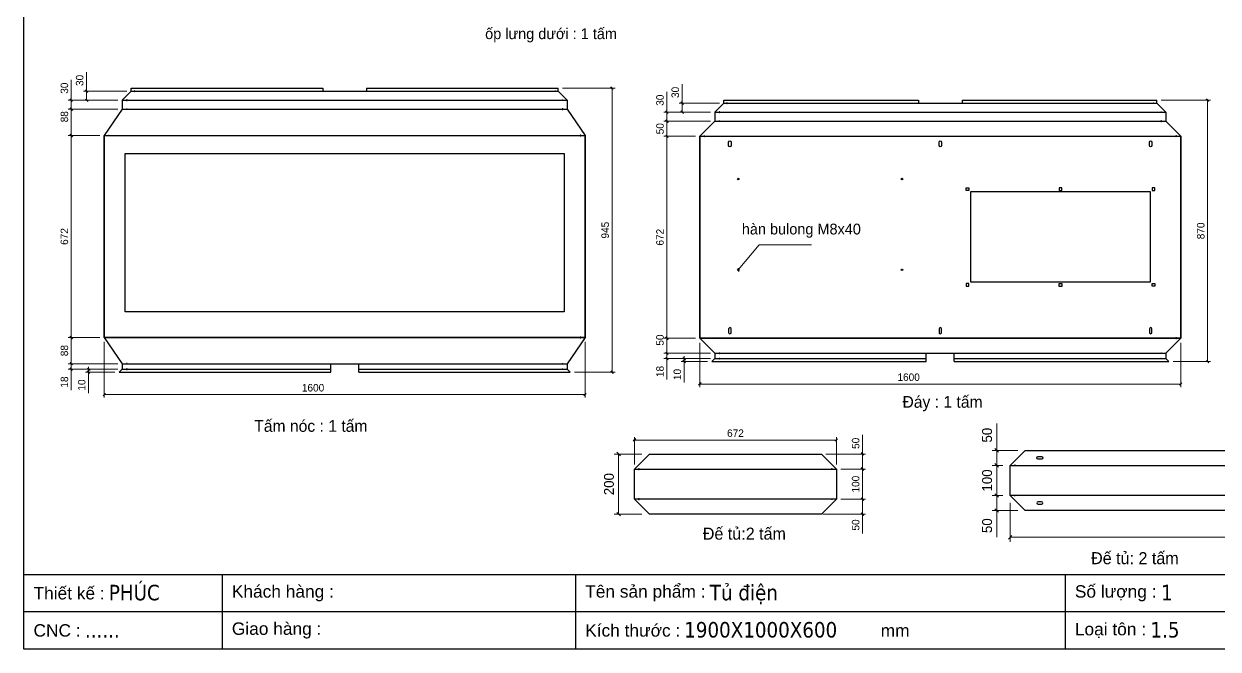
# Model space of a CAD drawing. Header units: millimetres. Extents: x 0 to 6126, y 0 to 4331.
# Drawn here: x 0 to 3974, y 0 to 2080 of the extents above; entities that cross this region are included whole.
import ezdxf
from ezdxf.enums import TextEntityAlignment as Align

# ---------------------------------------------------------------- set-up
doc = ezdxf.new("R2010")
doc.units = ezdxf.units.MM
doc.layers.add('CNC', color=7, linetype='Continuous')
doc.layers.add('DIM', color=253, linetype='Continuous')
doc.styles.add('Arial', font='arial.ttf')
doc.styles.add('Tahoma (Input Text)', font='tahoma.ttf')
doc.dimstyles.new('Dim-25', dxfattribs={"dimtxt": 25, "dimasz": 8, "dimexe": 10, "dimexo": 15, "dimgap": 10, "dimtad": 1, "dimdec": 0, "dimtxsty": 'Standard', "dimblk": 'OBLIQUE', "dimcen": 10, "dimclrd": 5, "dimclre": 5, "dimclrt": 3, "dimazin": 3, "dimtfac": 1, "dimtdec": 0, "dimtmove": 0, "dimatfit": 3, "dimldrblk": 'OBLIQUE', "dimlwd": 9, "dimlwe": 9})
doc.dimstyles.new('Dim-33', dxfattribs={"dimtxt": 33, "dimasz": 12, "dimexe": 15, "dimexo": 25, "dimgap": 15, "dimtad": 1, "dimdec": 0, "dimtxsty": 'Standard', "dimblk": 'OBLIQUE', "dimcen": 10, "dimclrd": 5, "dimclre": 5, "dimclrt": 3, "dimazin": 3, "dimtfac": 1, "dimtdec": 0, "dimtmove": 0, "dimatfit": 3, "dimldrblk": 'OPEN30', "dimlwd": 9, "dimlwe": 9})

# ---------------------------------------------------------------- blocks, each defined once
blk = doc.blocks.new('*D33')
at = {"color": 0, "linetype": 'ByBlock', "lineweight": -2}
for p, q in [((271.5, 850.7), (263.5, 842.7)), ((1863.5, 842.7), (1871.5, 850.7))]:
    blk.add_line(p, q, dxfattribs=at)
at = {"layer": 'Defpoints', "color": 0, "transparency": 16777216}
for p in [(267.5, 1036.9), (1867.5, 1036.9), (1867.5, 846.7)]:
    blk.add_point(p, dxfattribs=at)
at = {"layer": 'DIM', "color": 5, "lineweight": 9, "transparency": 16777216}
for p, q in [((267.5, 1021.9), (267.5, 836.7)), ((1867.5, 1021.9), (1867.5, 836.7)), ((267.5, 846.7), (1867.5, 846.7))]:
    blk.add_line(p, q, dxfattribs=at)
at = {"layer": 'DIM', "color": 3, "transparency": 16777216, "insert": (962.2, 869.4), "char_height": 25, "attachment_point": 5}
blk.add_mtext('1600', dxfattribs=at)
blk = doc.blocks.new('_Oblique')
at = {"color": 0, "linetype": 'ByBlock', "lineweight": -2}
blk.add_line((-0.5, -0.5), (0.5, 0.5), dxfattribs=at)
blk = doc.blocks.new('*D34')
at = {"color": 0, "linetype": 'ByBlock', "lineweight": -2}
for p, q in [((161.7, 1704.9), (153.7, 1712.9)), ((153.7, 1040.9), (161.7, 1032.9))]:
    blk.add_line(p, q, dxfattribs=at)
at = {"layer": 'Defpoints', "color": 0, "transparency": 16777216}
for p in [(267.5, 1708.9), (157.7, 1036.9), (267.5, 1036.9)]:
    blk.add_point(p, dxfattribs=at)
at = {"layer": 'DIM', "color": 5, "lineweight": 9, "transparency": 16777216}
for p, q in [((252.5, 1708.9), (147.7, 1708.9)), ((157.7, 1708.9), (157.7, 1036.9)), ((252.5, 1036.9), (147.7, 1036.9))]:
    blk.add_line(p, q, dxfattribs=at)
at = {"layer": 'DIM', "color": 3, "transparency": 16777216, "insert": (134.9, 1372.9), "char_height": 25, "attachment_point": 5, "rotation": 90}
blk.add_mtext('672', dxfattribs=at)
blk = doc.blocks.new('*D35')
at = {"color": 0, "linetype": 'ByBlock', "lineweight": -2}
for p, q in [((161.7, 1032.9), (153.7, 1040.9)), ((153.7, 953.4), (161.7, 945.4))]:
    blk.add_line(p, q, dxfattribs=at)
at = {"layer": 'Defpoints', "color": 0, "transparency": 16777216}
for p in [(267.5, 1036.9), (157.7, 949.4), (327.5, 949.4)]:
    blk.add_point(p, dxfattribs=at)
at = {"layer": 'DIM', "color": 5, "lineweight": 9, "transparency": 16777216}
for p, q in [((252.5, 1036.9), (147.7, 1036.9)), ((157.7, 1036.9), (157.7, 949.4)), ((312.5, 949.4), (147.7, 949.4))]:
    blk.add_line(p, q, dxfattribs=at)
at = {"layer": 'DIM', "color": 3, "transparency": 16777216, "insert": (134.9, 993.1), "char_height": 25, "attachment_point": 5, "rotation": 90}
blk.add_mtext('88', dxfattribs=at)
blk = doc.blocks.new('*D36')
at = {"color": 0, "linetype": 'ByBlock', "lineweight": -2}
for p, q in [((153.7, 953.4), (161.7, 945.4)), ((161.7, 927.4), (153.7, 935.4))]:
    blk.add_line(p, q, dxfattribs=at)
at = {"layer": 'Defpoints', "color": 0, "transparency": 16777216}
for p in [(157.7, 931.4), (327.5, 949.4), (327.5, 931.4)]:
    blk.add_point(p, dxfattribs=at)
at = {"layer": 'DIM', "color": 5, "lineweight": 9, "transparency": 16777216}
for p, q in [((157.7, 949.4), (157.7, 957.4)), ((312.5, 949.4), (147.7, 949.4)), ((312.5, 931.4), (147.7, 931.4)), ((157.7, 949.4), (157.7, 931.4)), ((157.7, 931.4), (157.7, 861.8))]:
    blk.add_line(p, q, dxfattribs=at)
at = {"layer": 'DIM', "color": 3, "transparency": 16777216, "insert": (134.9, 888.6), "char_height": 25, "attachment_point": 5, "rotation": 90}
blk.add_mtext('18', dxfattribs=at)
blk = doc.blocks.new('*D37')
at = {"color": 0, "linetype": 'ByBlock', "lineweight": -2}
for p, q in [((161.7, 1792.4), (153.7, 1800.4)), ((153.7, 1712.9), (161.7, 1704.9))]:
    blk.add_line(p, q, dxfattribs=at)
at = {"layer": 'Defpoints', "color": 0, "transparency": 16777216}
for p in [(157.7, 1796.4), (327.5, 1796.4), (267.5, 1708.9)]:
    blk.add_point(p, dxfattribs=at)
at = {"layer": 'DIM', "color": 5, "lineweight": 9, "transparency": 16777216}
for p, q in [((312.5, 1796.4), (147.7, 1796.4)), ((157.7, 1708.9), (157.7, 1796.4)), ((252.5, 1708.9), (147.7, 1708.9))]:
    blk.add_line(p, q, dxfattribs=at)
at = {"layer": 'DIM', "color": 3, "transparency": 16777216, "insert": (134.9, 1771.4), "char_height": 25, "attachment_point": 5, "rotation": 90}
blk.add_mtext('88', dxfattribs=at)
blk = doc.blocks.new('*D38')
at = {"color": 0, "linetype": 'ByBlock', "lineweight": -2}
for p, q in [((161.7, 1822.4), (153.7, 1830.4)), ((153.7, 1800.4), (161.7, 1792.4))]:
    blk.add_line(p, q, dxfattribs=at)
at = {"layer": 'Defpoints', "color": 0, "transparency": 16777216}
for p in [(157.7, 1826.4), (327.5, 1826.4), (327.5, 1796.4)]:
    blk.add_point(p, dxfattribs=at)
at = {"layer": 'DIM', "color": 5, "lineweight": 9, "transparency": 16777216}
for p, q in [((157.7, 1826.4), (157.7, 1894.1)), ((312.5, 1826.4), (147.7, 1826.4)), ((312.5, 1796.4), (147.7, 1796.4)), ((157.7, 1796.4), (157.7, 1826.4))]:
    blk.add_line(p, q, dxfattribs=at)
at = {"layer": 'DIM', "color": 3, "transparency": 16777216, "insert": (134.9, 1866.3), "char_height": 25, "attachment_point": 5, "rotation": 90}
blk.add_mtext('30', dxfattribs=at)
blk = doc.blocks.new('*D39')
at = {"color": 0, "linetype": 'ByBlock', "lineweight": -2}
for p, q in [((212.5, 1852.4), (204.5, 1860.4)), ((204.5, 1830.4), (212.5, 1822.4))]:
    blk.add_line(p, q, dxfattribs=at)
at = {"layer": 'Defpoints', "color": 0, "transparency": 16777216}
for p in [(208.5, 1856.4), (357.5, 1856.4), (327.5, 1826.4)]:
    blk.add_point(p, dxfattribs=at)
at = {"layer": 'DIM', "color": 5, "lineweight": 9, "transparency": 16777216}
for p, q in [((208.5, 1856.4), (208.5, 1920.1)), ((342.5, 1856.4), (198.5, 1856.4)), ((208.5, 1826.4), (208.5, 1856.4)), ((312.5, 1826.4), (198.5, 1826.4))]:
    blk.add_line(p, q, dxfattribs=at)
at = {"layer": 'DIM', "color": 3, "transparency": 16777216, "insert": (185.7, 1892.2), "char_height": 25, "attachment_point": 5, "rotation": 90}
blk.add_mtext('30', dxfattribs=at)
blk = doc.blocks.new('*D40')
at = {"color": 0, "linetype": 'ByBlock', "lineweight": -2}
for p, q in [((211.2, 935.4), (219.2, 927.4)), ((219.2, 917.4), (211.2, 925.4))]:
    blk.add_line(p, q, dxfattribs=at)
at = {"layer": 'Defpoints', "color": 0, "transparency": 16777216}
for p in [(215.2, 921.4), (317.5, 921.4), (327.5, 931.4)]:
    blk.add_point(p, dxfattribs=at)
at = {"layer": 'DIM', "color": 5, "lineweight": 9, "transparency": 16777216}
for p, q in [((312.5, 931.4), (205.2, 931.4)), ((302.5, 921.4), (205.2, 921.4)), ((215.2, 931.4), (215.2, 939.4)), ((215.2, 931.4), (215.2, 921.4)), ((215.2, 921.4), (215.2, 852))]:
    blk.add_line(p, q, dxfattribs=at)
at = {"layer": 'DIM', "color": 3, "transparency": 16777216, "insert": (192.5, 878.7), "char_height": 25, "attachment_point": 5, "rotation": 90}
blk.add_mtext('10', dxfattribs=at)
blk = doc.blocks.new('f3daunguoc')
at = {"layer": 'CNC', "color": 2, "lineweight": -3}
blk.add_circle((0, 0), 1.5, dxfattribs=at)
blk = doc.blocks.new('f2dauxuoi')
at = {"layer": 'CNC', "color": 2, "lineweight": -3}
blk.add_circle((0, 0), 1, dxfattribs=at)
blk = doc.blocks.new('*D41')
at = {"color": 0, "linetype": 'ByBlock', "lineweight": -2}
for p, q in [((1961, 1862.4), (1953, 1870.4)), ((1953, 925.4), (1961, 917.4))]:
    blk.add_line(p, q, dxfattribs=at)
at = {"layer": 'Defpoints', "color": 0, "ltscale": 3, "transparency": 16777216}
for p in [(1777.5, 1866.4), (1817.5, 921.4), (1957, 921.4)]:
    blk.add_point(p, dxfattribs=at)
at = {"layer": 'DIM', "color": 5, "lineweight": 9, "ltscale": 3, "transparency": 16777216}
for p, q in [((1792.5, 1866.4), (1967, 1866.4)), ((1957, 1866.4), (1957, 921.4)), ((1832.5, 921.4), (1967, 921.4))]:
    blk.add_line(p, q, dxfattribs=at)
at = {"layer": 'DIM', "color": 3, "ltscale": 3, "transparency": 16777216, "insert": (1934.3, 1393.9), "char_height": 25, "attachment_point": 5, "rotation": 90}
blk.add_mtext('945', dxfattribs=at)
blk = doc.blocks.new('*D42')
at = {"color": 0, "linetype": 'ByBlock', "lineweight": -2}
for p, q in [((2253.3, 885.8), (2245.3, 877.8)), ((3845.3, 877.8), (3853.3, 885.8))]:
    blk.add_line(p, q, dxfattribs=at)
at = {"layer": 'Defpoints', "color": 0, "transparency": 16777216}
for p in [(2249.3, 1034.5), (3849.3, 1034.5), (3849.3, 881.8)]:
    blk.add_point(p, dxfattribs=at)
at = {"layer": 'DIM', "color": 5, "lineweight": 9, "transparency": 16777216}
for p, q in [((2249.3, 1019.5), (2249.3, 871.8)), ((3849.3, 1019.5), (3849.3, 871.8)), ((2249.3, 881.8), (3849.3, 881.8))]:
    blk.add_line(p, q, dxfattribs=at)
at = {"layer": 'DIM', "color": 3, "transparency": 16777216, "insert": (2944, 904.5), "char_height": 25, "attachment_point": 5}
blk.add_mtext('1600', dxfattribs=at)
blk = doc.blocks.new('*D43')
at = {"color": 0, "linetype": 'ByBlock', "lineweight": -2}
for p, q in [((2143.5, 1702.5), (2135.5, 1710.5)), ((2135.5, 1038.5), (2143.5, 1030.5))]:
    blk.add_line(p, q, dxfattribs=at)
at = {"layer": 'Defpoints', "color": 0, "transparency": 16777216}
for p in [(2249.3, 1706.5), (2139.5, 1034.5), (2249.3, 1034.5)]:
    blk.add_point(p, dxfattribs=at)
at = {"layer": 'DIM', "color": 5, "lineweight": 9, "transparency": 16777216}
for p, q in [((2234.3, 1706.5), (2129.5, 1706.5)), ((2139.5, 1706.5), (2139.5, 1034.5)), ((2234.3, 1034.5), (2129.5, 1034.5))]:
    blk.add_line(p, q, dxfattribs=at)
at = {"layer": 'DIM', "color": 3, "transparency": 16777216, "insert": (2116.7, 1370.5), "char_height": 25, "attachment_point": 5, "rotation": 90}
blk.add_mtext('672', dxfattribs=at)
blk = doc.blocks.new('*D44')
at = {"color": 0, "linetype": 'ByBlock', "lineweight": -2}
for p, q in [((2143.5, 1030.5), (2135.5, 1038.5)), ((2135.5, 988.5), (2143.5, 980.5))]:
    blk.add_line(p, q, dxfattribs=at)
at = {"layer": 'Defpoints', "color": 0, "transparency": 16777216}
for p in [(2249.3, 1034.5), (2139.5, 984.5), (2299.3, 984.5)]:
    blk.add_point(p, dxfattribs=at)
at = {"layer": 'DIM', "color": 5, "lineweight": 9, "transparency": 16777216}
for p, q in [((2234.3, 1034.5), (2129.5, 1034.5)), ((2139.5, 1034.5), (2139.5, 984.5)), ((2284.3, 984.5), (2129.5, 984.5))]:
    blk.add_line(p, q, dxfattribs=at)
at = {"layer": 'DIM', "color": 3, "transparency": 16777216, "insert": (2116.7, 1028.2), "char_height": 25, "attachment_point": 5, "rotation": 90}
blk.add_mtext('50', dxfattribs=at)
blk = doc.blocks.new('*D45')
at = {"color": 0, "linetype": 'ByBlock', "lineweight": -2}
for p, q in [((2135.5, 988.5), (2143.5, 980.5)), ((2143.5, 962.5), (2135.5, 970.5))]:
    blk.add_line(p, q, dxfattribs=at)
at = {"layer": 'Defpoints', "color": 0, "transparency": 16777216}
for p in [(2139.5, 966.5), (2299.3, 984.5), (2299.3, 966.5)]:
    blk.add_point(p, dxfattribs=at)
at = {"layer": 'DIM', "color": 5, "lineweight": 9, "transparency": 16777216}
for p, q in [((2284.3, 984.5), (2129.5, 984.5)), ((2284.3, 966.5), (2129.5, 966.5)), ((2139.5, 984.5), (2139.5, 992.5)), ((2139.5, 984.5), (2139.5, 966.5)), ((2139.5, 966.5), (2139.5, 897))]:
    blk.add_line(p, q, dxfattribs=at)
at = {"layer": 'DIM', "color": 3, "transparency": 16777216, "insert": (2116.7, 923.7), "char_height": 25, "attachment_point": 5, "rotation": 90}
blk.add_mtext('18', dxfattribs=at)
blk = doc.blocks.new('*D46')
at = {"color": 0, "linetype": 'ByBlock', "lineweight": -2}
for p, q in [((2143.5, 1752.5), (2135.5, 1760.5)), ((2135.5, 1710.5), (2143.5, 1702.5))]:
    blk.add_line(p, q, dxfattribs=at)
at = {"layer": 'Defpoints', "color": 0, "transparency": 16777216}
for p in [(2139.5, 1756.5), (2299.3, 1756.5), (2249.3, 1706.5)]:
    blk.add_point(p, dxfattribs=at)
at = {"layer": 'DIM', "color": 5, "lineweight": 9, "transparency": 16777216}
for p, q in [((2284.3, 1756.5), (2129.5, 1756.5)), ((2139.5, 1706.5), (2139.5, 1756.5)), ((2234.3, 1706.5), (2129.5, 1706.5))]:
    blk.add_line(p, q, dxfattribs=at)
at = {"layer": 'DIM', "color": 3, "transparency": 16777216, "insert": (2116.7, 1731.5), "char_height": 25, "attachment_point": 5, "rotation": 90}
blk.add_mtext('50', dxfattribs=at)
blk = doc.blocks.new('*D47')
at = {"color": 0, "linetype": 'ByBlock', "lineweight": -2}
for p, q in [((2143.5, 1782.5), (2135.5, 1790.5)), ((2135.5, 1760.5), (2143.5, 1752.5))]:
    blk.add_line(p, q, dxfattribs=at)
at = {"layer": 'Defpoints', "color": 0, "transparency": 16777216}
for p in [(2139.5, 1786.5), (2299.3, 1786.5), (2299.3, 1756.5)]:
    blk.add_point(p, dxfattribs=at)
at = {"layer": 'DIM', "color": 5, "lineweight": 9, "transparency": 16777216}
for p, q in [((2139.5, 1786.5), (2139.5, 1854.2)), ((2284.3, 1786.5), (2129.5, 1786.5)), ((2284.3, 1756.5), (2129.5, 1756.5)), ((2139.5, 1756.5), (2139.5, 1786.5))]:
    blk.add_line(p, q, dxfattribs=at)
at = {"layer": 'DIM', "color": 3, "transparency": 16777216, "insert": (2116.7, 1826.4), "char_height": 25, "attachment_point": 5, "rotation": 90}
blk.add_mtext('30', dxfattribs=at)
blk = doc.blocks.new('*D48')
at = {"color": 0, "linetype": 'ByBlock', "lineweight": -2}
for p, q in [((2194.3, 1812.5), (2186.3, 1820.5)), ((2186.3, 1790.5), (2194.3, 1782.5))]:
    blk.add_line(p, q, dxfattribs=at)
at = {"layer": 'Defpoints', "color": 0, "transparency": 16777216}
for p in [(2190.3, 1816.5), (2329.3, 1816.5), (2299.3, 1786.5)]:
    blk.add_point(p, dxfattribs=at)
at = {"layer": 'DIM', "color": 5, "lineweight": 9, "transparency": 16777216}
for p, q in [((2190.3, 1816.5), (2190.3, 1880.2)), ((2314.3, 1816.5), (2180.3, 1816.5)), ((2190.3, 1786.5), (2190.3, 1816.5)), ((2284.3, 1786.5), (2180.3, 1786.5))]:
    blk.add_line(p, q, dxfattribs=at)
at = {"layer": 'DIM', "color": 3, "transparency": 16777216, "insert": (2167.5, 1852.3), "char_height": 25, "attachment_point": 5, "rotation": 90}
blk.add_mtext('30', dxfattribs=at)
blk = doc.blocks.new('*D49')
at = {"color": 0, "linetype": 'ByBlock', "lineweight": -2}
for p, q in [((2193, 970.5), (2201, 962.5)), ((2201, 952.5), (2193, 960.5))]:
    blk.add_line(p, q, dxfattribs=at)
at = {"layer": 'Defpoints', "color": 0, "transparency": 16777216}
for p in [(2197, 956.5), (2289.3, 956.5), (2299.3, 966.5)]:
    blk.add_point(p, dxfattribs=at)
at = {"layer": 'DIM', "color": 5, "lineweight": 9, "transparency": 16777216}
for p, q in [((2284.3, 966.5), (2187, 966.5)), ((2274.3, 956.5), (2187, 956.5)), ((2197, 966.5), (2197, 974.5)), ((2197, 966.5), (2197, 956.5)), ((2197, 956.5), (2197, 887.1))]:
    blk.add_line(p, q, dxfattribs=at)
at = {"layer": 'DIM', "color": 3, "transparency": 16777216, "insert": (2174.3, 913.8), "char_height": 25, "attachment_point": 5, "rotation": 90}
blk.add_mtext('10', dxfattribs=at)
blk = doc.blocks.new('*D50')
at = {"color": 0, "linetype": 'ByBlock', "lineweight": -2}
for p, q in [((3942.8, 1822.5), (3934.8, 1830.5)), ((3934.8, 960.5), (3942.8, 952.5))]:
    blk.add_line(p, q, dxfattribs=at)
at = {"layer": 'Defpoints', "color": 0, "ltscale": 3, "transparency": 16777216}
for p in [(3769.3, 1826.5), (3809.3, 956.5), (3938.8, 956.5)]:
    blk.add_point(p, dxfattribs=at)
at = {"layer": 'DIM', "color": 5, "lineweight": 9, "ltscale": 3, "transparency": 16777216}
for p, q in [((3784.3, 1826.5), (3948.8, 1826.5)), ((3938.8, 1826.5), (3938.8, 956.5)), ((3824.3, 956.5), (3948.8, 956.5))]:
    blk.add_line(p, q, dxfattribs=at)
at = {"layer": 'DIM', "color": 3, "ltscale": 3, "transparency": 16777216, "insert": (3916.1, 1391.5), "char_height": 25, "attachment_point": 5, "rotation": 90}
blk.add_mtext('870', dxfattribs=at)
blk = doc.blocks.new('*D78')
at = {"color": 0, "linetype": 'ByBlock', "lineweight": -2}
for p, q in [((1984.9, 642.9), (1972.9, 654.9)), ((1972.9, 454.9), (1984.9, 442.9))]:
    blk.add_line(p, q, dxfattribs=at)
at = {"layer": 'Defpoints', "color": 0, "transparency": 16777216}
for p in [(1978.9, 648.9), (2081.7, 648.9), (2081.7, 448.9)]:
    blk.add_point(p, dxfattribs=at)
at = {"layer": 'DIM', "color": 5, "lineweight": 9, "transparency": 16777216}
for p, q in [((2056.7, 648.9), (1963.9, 648.9)), ((1978.9, 448.9), (1978.9, 648.9)), ((2056.7, 448.9), (1963.9, 448.9))]:
    blk.add_line(p, q, dxfattribs=at)
at = {"layer": 'DIM', "color": 3, "transparency": 16777216, "insert": (1947, 548.9), "char_height": 33, "attachment_point": 5, "rotation": 90}
blk.add_mtext('200', dxfattribs=at)
blk = doc.blocks.new('_Open30')
at = {"color": 0, "linetype": 'ByBlock', "lineweight": -2}
for p, q in [((-1, 0.27), (0, 0)), ((0, 0), (-1, -0.27)), ((0, 0), (-1, 0))]:
    blk.add_line(p, q, dxfattribs=at)
blk = doc.blocks.new('*D80')
at = {"color": 0, "linetype": 'ByBlock', "lineweight": -2}
for p, q in [((3287.9, 378.2), (3275.9, 366.2)), ((4872.9, 366.2), (4884.9, 378.2))]:
    blk.add_line(p, q, dxfattribs=at)
at = {"layer": 'Defpoints', "color": 0, "transparency": 16777216}
for p in [(3281.9, 511.2), (4878.9, 511.2), (4878.9, 372.2)]:
    blk.add_point(p, dxfattribs=at)
at = {"layer": 'DIM', "color": 5, "lineweight": 9, "transparency": 16777216}
for p, q in [((3281.9, 486.2), (3281.9, 357.2)), ((4878.9, 486.2), (4878.9, 357.2)), ((3281.9, 372.2), (4878.9, 372.2))]:
    blk.add_line(p, q, dxfattribs=at)
at = {"layer": 'DIM', "color": 3, "transparency": 16777216, "insert": (4280.4, 404), "char_height": 33, "attachment_point": 5}
blk.add_mtext('1597', dxfattribs=at)
blk = doc.blocks.new('*D81')
at = {"color": 0, "linetype": 'ByBlock', "lineweight": -2}
for p, q in [((3242.9, 605.2), (3230.9, 617.2)), ((3230.9, 517.2), (3242.9, 505.2))]:
    blk.add_line(p, q, dxfattribs=at)
at = {"layer": 'Defpoints', "color": 0, "transparency": 16777216}
for p in [(3281.9, 611.2), (3236.9, 511.2), (3281.9, 511.2)]:
    blk.add_point(p, dxfattribs=at)
at = {"layer": 'DIM', "color": 5, "lineweight": 9, "transparency": 16777216}
for p, q in [((3256.9, 611.2), (3221.9, 611.2)), ((3236.9, 611.2), (3236.9, 511.2)), ((3256.9, 511.2), (3221.9, 511.2))]:
    blk.add_line(p, q, dxfattribs=at)
at = {"layer": 'DIM', "color": 3, "transparency": 16777216, "insert": (3205.1, 561.2), "char_height": 33, "attachment_point": 5, "rotation": 90}
blk.add_mtext('100', dxfattribs=at)
blk = doc.blocks.new('*D82')
at = {"color": 0, "linetype": 'ByBlock', "lineweight": -2}
for p, q in [((3242.9, 655.2), (3230.9, 667.2)), ((3230.9, 617.2), (3242.9, 605.2))]:
    blk.add_line(p, q, dxfattribs=at)
at = {"layer": 'Defpoints', "color": 0, "transparency": 16777216}
for p in [(3236.9, 661.2), (3331.9, 661.2), (3281.9, 611.2)]:
    blk.add_point(p, dxfattribs=at)
at = {"layer": 'DIM', "color": 5, "lineweight": 9, "transparency": 16777216}
for p, q in [((3236.9, 661.2), (3236.9, 750.4)), ((3306.9, 661.2), (3221.9, 661.2)), ((3236.9, 611.2), (3236.9, 661.2)), ((3256.9, 611.2), (3221.9, 611.2))]:
    blk.add_line(p, q, dxfattribs=at)
at = {"layer": 'DIM', "color": 3, "transparency": 16777216, "insert": (3205.1, 711.8), "char_height": 33, "attachment_point": 5, "rotation": 90}
blk.add_mtext('50', dxfattribs=at)
blk = doc.blocks.new('*D83')
at = {"color": 0, "linetype": 'ByBlock', "lineweight": -2}
for p, q in [((3242.9, 505.2), (3230.9, 517.2)), ((3230.9, 467.2), (3242.9, 455.2))]:
    blk.add_line(p, q, dxfattribs=at)
at = {"layer": 'Defpoints', "color": 0, "transparency": 16777216}
for p in [(3281.9, 511.2), (3236.9, 461.2), (3331.9, 461.2)]:
    blk.add_point(p, dxfattribs=at)
at = {"layer": 'DIM', "color": 5, "lineweight": 9, "transparency": 16777216}
for p, q in [((3256.9, 511.2), (3221.9, 511.2)), ((3236.9, 511.2), (3236.9, 461.2)), ((3306.9, 461.2), (3221.9, 461.2)), ((3236.9, 461.2), (3236.9, 372.1))]:
    blk.add_line(p, q, dxfattribs=at)
at = {"layer": 'DIM', "color": 3, "transparency": 16777216, "insert": (3205.1, 410.7), "char_height": 33, "attachment_point": 5, "rotation": 90}
blk.add_mtext('50', dxfattribs=at)
blk = doc.blocks.new('ovan8.5x20')
at = {"layer": 'CNC', "color": 2, "lineweight": -3}
for p, q in [((5.7, 4.2), (-5.8, 4.2)), ((-5.8, -4.2), (5.7, -4.2))]:
    blk.add_line(p, q, dxfattribs=at)
for centre, start, end in [((-5.8, 0), 90, 270), ((5.7, 0), 270, 90)]:
    blk.add_arc(centre, 4.25, start, end, dxfattribs=at)
blk = doc.blocks.new('*D84')
at = {"color": 0, "linetype": 'ByBlock', "lineweight": -2}
for p, q in [((2035.7, 699.4), (2027.7, 691.4)), ((2699.7, 691.4), (2707.7, 699.4))]:
    blk.add_line(p, q, dxfattribs=at)
at = {"layer": 'Defpoints', "color": 0, "ltscale": 3, "transparency": 16777216}
for p in [(2703.7, 695.4), (2031.7, 598.9), (2703.7, 598.9)]:
    blk.add_point(p, dxfattribs=at)
at = {"layer": 'DIM', "color": 5, "lineweight": 9, "ltscale": 3, "transparency": 16777216}
for p, q in [((2031.7, 613.9), (2031.7, 705.4)), ((2031.7, 695.4), (2703.7, 695.4)), ((2703.7, 613.9), (2703.7, 705.4))]:
    blk.add_line(p, q, dxfattribs=at)
at = {"layer": 'DIM', "color": 3, "ltscale": 3, "transparency": 16777216, "insert": (2367.7, 718.2), "char_height": 25, "attachment_point": 5}
blk.add_mtext('672', dxfattribs=at)
blk = doc.blocks.new('*D85')
at = {"color": 0, "linetype": 'ByBlock', "lineweight": -2}
for p, q in [((2794.5, 644.9), (2786.5, 652.9)), ((2786.5, 602.9), (2794.5, 594.9))]:
    blk.add_line(p, q, dxfattribs=at)
at = {"layer": 'Defpoints', "color": 0, "ltscale": 3, "transparency": 16777216}
for p in [(2653.7, 648.9), (2790.5, 648.9), (2703.7, 598.9)]:
    blk.add_point(p, dxfattribs=at)
at = {"layer": 'DIM', "color": 5, "lineweight": 9, "ltscale": 3, "transparency": 16777216}
for p, q in [((2790.5, 648.9), (2790.5, 712.6)), ((2668.7, 648.9), (2800.5, 648.9)), ((2790.5, 598.9), (2790.5, 648.9)), ((2718.7, 598.9), (2800.5, 598.9))]:
    blk.add_line(p, q, dxfattribs=at)
at = {"layer": 'DIM', "color": 3, "ltscale": 3, "transparency": 16777216, "insert": (2767.7, 684.7), "char_height": 25, "attachment_point": 5, "rotation": 90}
blk.add_mtext('50', dxfattribs=at)
blk = doc.blocks.new('*D86')
at = {"color": 0, "linetype": 'ByBlock', "lineweight": -2}
for p, q in [((2794.5, 594.9), (2786.5, 602.9)), ((2786.5, 502.9), (2794.5, 494.9))]:
    blk.add_line(p, q, dxfattribs=at)
at = {"layer": 'Defpoints', "color": 0, "ltscale": 3, "transparency": 16777216}
for p in [(2703.7, 598.9), (2790.5, 598.9), (2703.7, 498.9)]:
    blk.add_point(p, dxfattribs=at)
at = {"layer": 'DIM', "color": 5, "lineweight": 9, "ltscale": 3, "transparency": 16777216}
for p, q in [((2718.7, 598.9), (2800.5, 598.9)), ((2790.5, 498.9), (2790.5, 598.9)), ((2718.7, 498.9), (2800.5, 498.9))]:
    blk.add_line(p, q, dxfattribs=at)
at = {"layer": 'DIM', "color": 3, "ltscale": 3, "transparency": 16777216, "insert": (2767.7, 548.9), "char_height": 25, "attachment_point": 5, "rotation": 90}
blk.add_mtext('100', dxfattribs=at)
blk = doc.blocks.new('*D87')
at = {"color": 0, "linetype": 'ByBlock', "lineweight": -2}
for p, q in [((2794.5, 494.9), (2786.5, 502.9)), ((2786.5, 452.9), (2794.5, 444.9))]:
    blk.add_line(p, q, dxfattribs=at)
at = {"layer": 'Defpoints', "color": 0, "ltscale": 3, "transparency": 16777216}
for p in [(2703.7, 498.9), (2643.6, 448.9), (2790.5, 448.9)]:
    blk.add_point(p, dxfattribs=at)
at = {"layer": 'DIM', "color": 5, "lineweight": 9, "ltscale": 3, "transparency": 16777216}
for p, q in [((2718.7, 498.9), (2800.5, 498.9)), ((2790.5, 498.9), (2790.5, 448.9)), ((2658.6, 448.9), (2800.5, 448.9)), ((2790.5, 448.9), (2790.5, 385.1))]:
    blk.add_line(p, q, dxfattribs=at)
at = {"layer": 'DIM', "color": 3, "ltscale": 3, "transparency": 16777216, "insert": (2767.7, 413), "char_height": 25, "attachment_point": 5, "rotation": 90}
blk.add_mtext('50', dxfattribs=at)
blk = doc.blocks.new('khungtenAsean2')
at = {"color": 7}
for p, q in [((2970, -1980), (0, -1980)), ((320, -1980), (320, -2100)), ((890, -1980), (890, -2100)), ((1680, -1980), (1680, -2100)), ((2020, -2040), (0, -2040))]:
    blk.add_line(p, q, dxfattribs=at)
blk.add_lwpolyline([(0, 0), (2970, 0), (2970, -2100), (0, -2100)], close=True, dxfattribs=at)
at = {"color": 2, "char_height": 20, "width": 917.634, "attachment_point": 4, "style": 'Arial'}
for s, insert in [('  Thiết kế :', (0, -2010)), ('  Khách hàng :', (320, -2010)), ('  Tên sản phẩm :', (890, -2010)), ('  Số lượng :', (1680, -2010)), ('  CNC :', (0, -2070)), ('  Giao hàng :', (320, -2070)), ('  Kích thước :', (890, -2070)), ('  Loại tôn :', (1680, -2070)), ('mm', (1382.3, -2070))]:
    blk.add_mtext(s, dxfattribs=dict(at, insert=insert))
at = {"color": 1, "style": 'Tahoma (Input Text)', "flags": 8}
for tag, p in [('#01', (137.1, -2021.3)), ('#03', (506.6, -2019.3)), ('#05', (1106.6, -2021.3)), ('#07', (1834.7, -2021.3)), ('#09', (2146.7, -2021.3)), ('#02', (98.5, -2081.3)), ('#04', (486.1, -2081.3)), ('#06', (1065.3, -2081.3)), ('#08', (1817.4, -2081.3)), ('#10', (2146.7, -2081.3))]:
    blk.add_attdef(tag, p, '', height=25, dxfattribs=at)
blk.add_attdef('#11', text='', height=25, dxfattribs=at).set_placement((2915, -2067.3), align=Align.CENTER)

msp = doc.modelspace()

# ---------------------------------------------------------------- linework, layer by layer
at = {"color": 7}
for p, q in [((327.5, 1826.4), (357.5, 1856.4)), ((357.5, 1866.4), (994.5, 1866.4)), ((357.5, 1856.4), (1777.5, 1856.4)), ((1140.5, 1866.4), (1777.5, 1866.4)), ((1807.5, 1826.4), (1777.5, 1856.4)), ((327.5, 1796.4), (267.5, 1708.9)), ((327.5, 1826.4), (1807.5, 1826.4)), ((327.5, 1796.4), (1807.5, 1796.4)), ((1807.5, 1796.4), (1867.5, 1708.9)), ((2299.3, 1786.5), (2329.3, 1816.5)), ((2329.3, 1826.5), (2976.3, 1826.5)), ((2329.3, 1816.5), (3769.3, 1816.5)), ((3122.3, 1826.5), (3769.3, 1826.5)), ((3799.3, 1786.5), (3769.3, 1816.5)), ((2299.3, 1756.5), (2249.3, 1706.5)), ((2299.3, 1786.5), (3799.3, 1786.5)), ((2299.3, 1756.5), (3799.3, 1756.5)), ((3799.3, 1756.5), (3849.3, 1706.5)), ((267.5, 1708.9), (1867.5, 1708.9)), ((2249.3, 1706.5), (3849.3, 1706.5)), ((267.5, 1036.9), (1867.5, 1036.9)), ((267.5, 1036.9), (327.5, 949.4)), ((1867.5, 1036.9), (1807.5, 949.4)), ((2249.3, 1034.5), (3849.3, 1034.5)), ((2249.3, 1034.5), (2299.3, 984.5)), ((3849.3, 1034.5), (3799.3, 984.5)), ((2299.3, 966.5), (2289.3, 956.5)), ((2289.3, 956.5), (3002.8, 956.5)), ((2299.3, 984.5), (2299.3, 966.5)), ((2299.3, 984.5), (3799.3, 984.5)), ((2299.3, 966.5), (3002.8, 966.5)), ((3095.8, 966.5), (3799.3, 966.5)), ((3095.8, 956.5), (3809.3, 956.5)), ((3799.3, 984.5), (3799.3, 966.5)), ((3799.3, 966.5), (3809.3, 956.5)), ((327.5, 931.4), (317.5, 921.4)), ((317.5, 921.4), (1021, 921.4)), ((327.5, 949.4), (327.5, 931.4)), ((327.5, 949.4), (1807.5, 949.4)), ((327.5, 931.4), (1021, 931.4)), ((1114, 931.4), (1807.5, 931.4)), ((1114, 921.4), (1817.5, 921.4)), ((1807.5, 949.4), (1807.5, 931.4)), ((1807.5, 931.4), (1817.5, 921.4)), ((2031.7, 598.9), (2081.7, 648.9)), ((2081.7, 648.9), (2653.7, 648.9)), ((2703.7, 598.9), (2653.7, 648.9)), ((3281.9, 611.2), (3331.9, 661.2)), ((3331.9, 661.2), (4828.9, 661.2)), ((2031.7, 498.9), (2031.7, 598.9)), ((2031.7, 598.9), (2703.7, 598.9)), ((2703.7, 598.9), (2703.7, 498.9)), ((3281.9, 611.2), (4878.9, 611.2)), ((3281.9, 511.2), (3281.9, 611.2)), ((2703.7, 498.9), (2031.7, 498.9)), ((2081.7, 448.9), (2031.7, 498.9)), ((2703.7, 498.9), (2653.7, 448.9)), ((4878.9, 511.2), (3281.9, 511.2)), ((3281.9, 511.2), (3331.9, 461.2)), ((2653.7, 448.9), (2081.7, 448.9)), ((4828.9, 461.2), (3331.9, 461.2))]:
    msp.add_line(p, q, dxfattribs=at)
at = {"color": 7, "ltscale": 3}
for p, q in [((357.5, 1856.4), (357.5, 1866.4)), ((1777.5, 1856.4), (1777.5, 1866.4)), ((2329.3, 1816.5), (2329.3, 1826.5)), ((3769.3, 1816.5), (3769.3, 1826.5)), ((3002.8, 956.5), (3002.8, 984.5)), ((3095.8, 956.5), (3095.8, 984.5)), ((1021, 921.4), (1021, 949.4)), ((1114, 921.4), (1114, 949.4))]:
    msp.add_line(p, q, dxfattribs=at)
for points in [[(994.5, 1866.4), (994.5, 1856.4)], [(1140.5, 1866.4), (1140.5, 1856.4)], [(2976.3, 1826.5), (2976.3, 1816.5)], [(3122.3, 1826.5), (3122.3, 1816.5)]]:
    msp.add_lwpolyline(points, dxfattribs=at)
at = {"color": 7}
for points in [[(327.5, 1826.4), (327.5, 1796.4)], [(1807.5, 1826.4), (1807.5, 1796.4)], [(2299.3, 1786.5), (2299.3, 1756.5)], [(3799.3, 1786.5), (3799.3, 1756.5)], [(267.5, 1708.9), (267.5, 1036.9)], [(1867.5, 1036.9), (1867.5, 1708.9)], [(1867.5, 1708.9), (1867.5, 1036.9)], [(2249.3, 1706.5), (2249.3, 1034.5)], [(3849.3, 1034.5), (3849.3, 1706.5)], [(3849.3, 1706.5), (3849.3, 1034.5)]]:
    msp.add_lwpolyline(points, dxfattribs=at)
at = {"color": 7, "ltscale": 3}
for points in [[(267.5, 1708.9), (1867.5, 1708.9), (1867.5, 1036.9), (267.5, 1036.9)], [(2249.3, 1706.5), (3849.3, 1706.5), (3849.3, 1034.5), (2249.3, 1034.5)]]:
    msp.add_lwpolyline(points, close=True, dxfattribs=at)
at = {"color": 2, "ltscale": 3}
for points in [[(337.5, 1648.9), (1797.5, 1648.9), (1797.5, 1121.9), (337.5, 1121.9)], [(3749.3, 1521.5), (3149.3, 1521.5), (3149.3, 1221.5), (3749.3, 1221.5)]]:
    msp.add_lwpolyline(points, close=True, dxfattribs=at)
at = {"color": 2}
for points in [[(3144.5, 1526.2), (3135.5, 1526.2), (3135.5, 1535.2), (3144.5, 1535.2)], [(3444.8, 1525.5), (3453.8, 1525.5), (3453.8, 1534.5), (3444.8, 1534.5)], [(3754, 1526.2), (3763, 1526.2), (3763, 1535.2), (3754, 1535.2)], [(3144.5, 1216.7), (3135.5, 1216.7), (3135.5, 1207.7), (3144.5, 1207.7)], [(3444.8, 1216), (3453.8, 1216), (3453.8, 1207), (3444.8, 1207)], [(3754, 1216.7), (3763, 1216.7), (3763, 1207.7), (3754, 1207.7)]]:
    msp.add_lwpolyline(points, close=True, dxfattribs=at)
at = {"color": 2, "ltscale": 3}
for centre in [(2377, 1563.9), (2922, 1563.9), (2377, 1261.9), (2922, 1261.9)]:
    msp.add_circle(centre, 2.5, dxfattribs=at)

# ---------------------------------------------------------------- block references
at = {"color": 7}
ref = msp.add_blockref('khungtenAsean2', (0, 4331.3), dxfattribs=dict(at, xscale=2.0625, yscale=2.0625, zscale=2.0625))
ref.add_attrib('#08', '1.5', (3748.5, 38.6), dxfattribs={"color": 1, "height": 51.56, "style": 'Tahoma (Input Text)'})
ref.add_attrib('#07', '1', (3784, 162.4), dxfattribs={"color": 1, "height": 51.6, "style": 'Tahoma (Input Text)'})
ref.add_attrib('#06', '1900X1000X600', (2197.2, 38.6), dxfattribs={"color": 1, "height": 51.562, "style": 'Tahoma (Input Text)'})
ref.add_attrib('#05', 'Tủ điện', (2282.4, 162.4), dxfattribs={"color": 1, "height": 51.56, "style": 'Tahoma (Input Text)'})
ref.add_attrib('#02', '......', (203.1, 38.6), dxfattribs={"color": 1, "height": 51.56, "style": 'Tahoma (Input Text)'})
ref.add_attrib('#01', 'PHÚC', (282.7, 162.4), dxfattribs={"color": 1, "height": 51.56, "style": 'Tahoma (Input Text)'})
at = {"lineweight": -3, "xscale": -1}
for name, p, rotation in [('f2dauxuoi', (367.5, 1856.4), 90), ('f2dauxuoi', (342.5, 1826.4), 90), ('f3daunguoc', (1792.5, 1796.4), 90), ('f2dauxuoi', (2339.3, 1816.5), 90), ('f2dauxuoi', (2314.3, 1786.5), 90), ('f3daunguoc', (3784.3, 1756.5), 90), ('f3daunguoc', (1852.5, 1708.9), 90), ('f3daunguoc', (3834.3, 1706.5), 90), ('f3daunguoc', (1852.5, 1036.9), 90), ('f3daunguoc', (3834.3, 1034.5), 90), ('f2dauxuoi', (2314.3, 984.5), 90), ('f2dauxuoi', (2314.3, 966.5), 90), ('f2dauxuoi', (342.5, 949.4), 90), ('f2dauxuoi', (342.5, 931.4), 90), ('f3daunguoc', (2046.7, 598.9), 270), ('f3daunguoc', (2046.7, 498.9), 270)]:
    msp.add_blockref(name, p, dxfattribs=dict(at, rotation=rotation))
at = {"lineweight": -3}
for name, p, rotation in [('f2dauxuoi', (1767.5, 1856.4), 270), ('f3daunguoc', (342.5, 1796.4), 270), ('f2dauxuoi', (1792.5, 1826.4), 270), ('f2dauxuoi', (3759.3, 1816.5), 270), ('f3daunguoc', (2314.3, 1756.5), 270), ('f2dauxuoi', (3784.3, 1786.5), 270), ('f3daunguoc', (282.5, 1708.9), 270), ('f3daunguoc', (2264.3, 1706.5), 270), ('f3daunguoc', (282.5, 1036.9), 270), ('f3daunguoc', (2264.3, 1034.5), 270), ('f2dauxuoi', (3784.3, 984.5), 270), ('f2dauxuoi', (3784.3, 966.5), 270), ('f2dauxuoi', (1792.5, 949.4), 270), ('f2dauxuoi', (1792.5, 931.4), 270), ('f3daunguoc', (2688.7, 598.9), 90), ('f3daunguoc', (3296.9, 611.2), 270), ('f3daunguoc', (2688.7, 498.9), 90), ('f3daunguoc', (3296.9, 511.2), 270)]:
    msp.add_blockref(name, p, dxfattribs=dict(at, rotation=rotation))
at = {"layer": 'CNC', "lineweight": -3, "xscale": -1}
for p, rotation in [((2349.3, 1681.5), 270), ((3049.3, 1681.5), 270), ((3749.3, 1681.5), 270), ((3380.4, 636.2), 180)]:
    msp.add_blockref('ovan8.5x20', p, dxfattribs=dict(at, rotation=rotation))
at = {"layer": 'CNC', "lineweight": -3, "rotation": 270}
for p in [(2349.3, 1059.5), (3049.3, 1059.5), (3749.3, 1059.5)]:
    msp.add_blockref('ovan8.5x20', p, dxfattribs=at)
at = {"layer": 'CNC', "lineweight": -3}
msp.add_blockref('ovan8.5x20', (3380.4, 486.2), dxfattribs=at)

# ---------------------------------------------------------------- texts
at = {"color": 2, "attachment_point": 5}
for s, insert, char_height, width in [('ốp lưng dưới : 1 tấm', (1754.1, 2042.1), 36, 775), ('hàn bulong M8x40 ', (2587, 1392.2), 36, 775), ('Đáy : 1 tấm', (3056.7, 816.7), 39, 775), ('Tấm nóc : 1 tấm', (954.8, 742.2), 39, 775), ('Đế tủ:2 tấm ', (2397.4, 383.9), 40, 704), ('Đế tủ: 2 tấm ', (3696.8, 302.3), 40, 775)]:
    msp.add_mtext(s, dxfattribs=dict(at, insert=insert, char_height=char_height, width=width))

# ---------------------------------------------------------------- dimensions: what is measured, and where the dimension line sits
at = {"layer": 'DIM', "color": 7}
for base, p1, p2, angle, picture, middle in [((208.5, 1856.4), (327.5, 1826.4), (357.5, 1856.4), 270, '*D39', (208.5, 1892.2)), ((157.7, 1826.4), (327.5, 1796.4), (327.5, 1826.4), 270, '*D38', (157.7, 1866.3)), ((2190.3, 1816.5), (2299.3, 1786.5), (2329.3, 1816.5), 270, '*D48', (2190.3, 1852.3)), ((2139.5, 1786.5), (2299.3, 1756.5), (2299.3, 1786.5), 270, '*D47', (2139.5, 1826.4)), ((157.6594592, 1796.3514783), (267.4798104, 1708.8514783), (327.4798104, 1796.3514783), 270, '*D37', (157.6594592, 1771.3514783)), ((2139.5, 1756.5), (2249.3, 1706.5), (2299.3, 1756.5), 270, '*D46', (2139.5, 1731.5)), ((157.7, 1036.9), (267.5, 1708.9), (267.5, 1036.9), 270, '*D34', (157.7, 1372.9)), ((2139.5, 1034.5), (2249.3, 1706.5), (2249.3, 1034.5), 270, '*D43', (2139.5, 1370.5)), ((157.6594592, 949.3514783), (267.4798104, 1036.8514783), (327.4798104, 949.3514783), 270, '*D35', (157.6594592, 993.1014783)), ((1867.5, 846.7), (267.5, 1036.9), (1867.5, 1036.9), 180, '*D33', (962.2, 846.7)), ((2139.5, 984.5), (2249.3, 1034.5), (2299.3, 984.5), 270, '*D44', (2139.5, 1028.2)), ((3849.3, 881.8), (2249.3, 1034.5), (3849.3, 1034.5), 180, '*D42', (2944, 881.8))]:
    dim = msp.add_linear_dim(base=base, p1=p1, p2=p2, angle=angle, dimstyle='Dim-25', dxfattribs=at)
    dim.commit()
    dim.dimension.update_dxf_attribs({"geometry": picture, "text_midpoint": middle, "dimtype": 160})
at = {"layer": 'DIM', "color": 7, "ltscale": 3}
for base, p1, p2, picture, middle in [((1957, 921.4), (1777.5, 1866.4), (1817.5, 921.4), '*D41', (1934.3, 1393.9)), ((3938.8, 956.5), (3769.3, 1826.5), (3809.3, 956.5), '*D50', (3916.1, 1391.5)), ((2790.5, 648.9), (2703.7, 598.9), (2653.7, 648.9), '*D85', (2767.7, 684.7)), ((2790.5, 598.9), (2703.7, 498.9), (2703.7, 598.9), '*D86', (2767.7, 548.9)), ((2790.5, 448.9), (2703.7, 498.9), (2643.6, 448.9), '*D87', (2767.7, 413))]:
    dim = msp.add_linear_dim(base=base, p1=p1, p2=p2, angle=90, dimstyle='Dim-25', dxfattribs=at)
    dim.commit()
    dim.dimension.update_dxf_attribs({"geometry": picture, "text_midpoint": middle})
at = {"layer": 'DIM', "color": 7}
for base, p1, p2, angle, dimstyle, picture, middle in [((157.7, 931.4), (327.5, 949.4), (327.5, 931.4), 270, 'Dim-25', '*D36', (134.9, 888.6)), ((2139.5, 966.5), (2299.3, 984.5), (2299.3, 966.5), 270, 'Dim-25', '*D45', (2116.7, 923.7)), ((2197, 956.5), (2299.3, 966.5), (2289.3, 956.5), 270, 'Dim-25', '*D49', (2174.3, 913.8)), ((215.2, 921.4), (327.5, 931.4), (317.5, 921.4), 270, 'Dim-25', '*D40', (192.5, 878.7)), ((3236.9, 661.2), (3281.9, 611.2), (3331.9, 661.2), 90, 'Dim-33', '*D82', (3205.1, 711.8)), ((1978.9, 648.9), (2081.7, 448.9), (2081.7, 648.9), 270, 'Dim-33', '*D78', (1947, 548.9)), ((3236.9, 511.2), (3281.9, 611.2), (3281.9, 511.2), 90, 'Dim-33', '*D81', (3205.1, 561.2)), ((3236.9, 461.2), (3281.9, 511.2), (3331.9, 461.2), 90, 'Dim-33', '*D83', (3205.1, 410.7))]:
    dim = msp.add_linear_dim(base=base, p1=p1, p2=p2, angle=angle, dimstyle=dimstyle, dxfattribs=at)
    dim.commit()
    dim.dimension.update_dxf_attribs({"geometry": picture, "text_midpoint": middle})
at = {"layer": 'DIM', "color": 7, "ltscale": 3}
dim = msp.add_linear_dim(base=(2703.7, 695.4), p1=(2031.7, 598.9), p2=(2703.7, 598.9), dimstyle='Dim-25', dxfattribs=at)
dim.commit()
dim.dimension.update_dxf_attribs({"geometry": '*D84', "text_midpoint": (2367.7, 718.2)})
at = {"layer": 'DIM', "color": 7}
dim = msp.add_linear_dim(base=(4878.9, 372.2), p1=(3281.9, 511.2), p2=(4878.9, 511.2), dimstyle='Dim-33', dxfattribs=at)
dim.commit()
dim.dimension.update_dxf_attribs({"geometry": '*D80', "text_midpoint": (4280.4, 372.2), "dimtype": 160})

# ---------------------------------------------------------------- leaders
at = {"color": 7, "ltscale": 3}
msp.add_leader([(2377, 1261.9), (2446.6, 1344.6), (2620.7, 1344.6)], dimstyle='Dim-25', dxfattribs=at)

doc.saveas('drawing.dxf')
